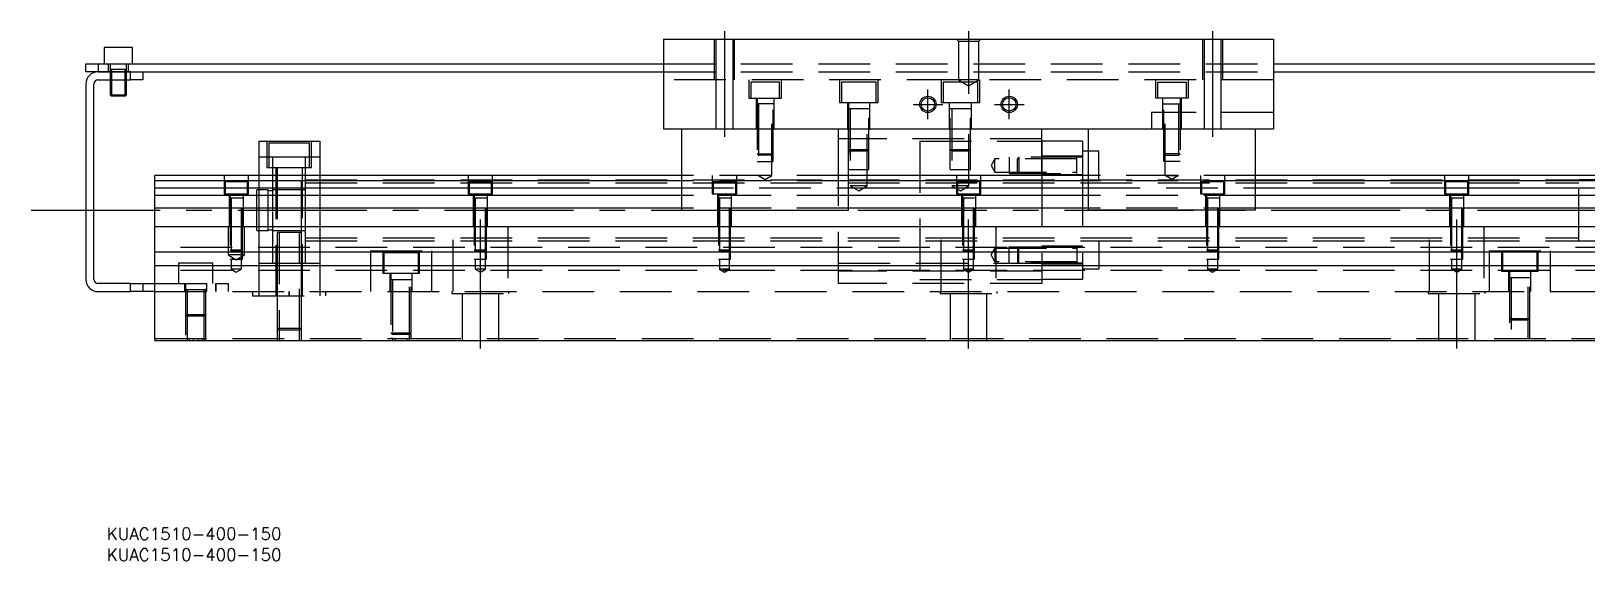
# Model space of a CAD drawing. Extents: x -13 to 621, y -300 to 87.
# Drawn here: x -13.4 to 369, y -299.9 to -169.7 of the extents above; entities that cross this region are included whole.
import ezdxf

# ---------------------------------------------------------------- set-up
doc = ezdxf.new("R2010")
doc.units = 0
doc.linetypes.add('CENTER', pattern=[50.8, 31.75, -6.35, 6.35, -6.35])
doc.linetypes.add('DASHED', pattern=[19.05, 12.7, -6.35])
doc.layers.get('0').update_dxf_attribs({"linetype": 'CONTINUOUS'})
doc.layers.add('CENTER', color=1, linetype='CENTER')
doc.styles.get("Standard").update_dxf_attribs({"font": 'txt.shx', "height": 3, "bigfont": 'bigfont.shx'})

# ---------------------------------------------------------------- blocks, each defined once
blk = doc.blocks.new('*U2')
at = {"color": 7, "linetype": 'CONTINUOUS'}
blk.add_text('KUAC1510-400-150', height=3, dxfattribs=at).set_placement((5.17, -299.87))
blk = doc.blocks.new('*U3')
at = {"color": 7, "linetype": 'CONTINUOUS'}
blk.add_text('KUAC1510-400-150', height=3, dxfattribs=at).set_placement((5.17, -294.72))

msp = doc.modelspace()

# ---------------------------------------------------------------- linework, layer by layer
at = {"color": 7, "linetype": 'CONTINUOUS'}
for p, q in [((142, -171.72), (142, -193.72)), ((142, -171.72), (292, -171.72)), ((292, -171.72), (292, -193.72)), ((11.5, -173.72), (4.5, -173.72)), ((4.5, -173.72), (4.5, -177.72)), ((11.5, -177.72), (11.5, -173.72)), ((0, -179.72), (0, -177.72)), ((0, -177.72), (3, -177.72)), ((3, -179.72), (0, -179.72)), ((3, -177.72), (3, -179.72)), ((3, -177.72), (142, -177.72)), ((3, -179.72), (11, -179.72)), ((11, -179.72), (3, -179.72)), ((11, -179.72), (142, -179.72)), ((11, -181.72), (11, -179.72)), ((14, -179.72), (14, -181.72)), ((292, -177.72), (431, -177.72)), ((292, -179.72), (423, -179.72)), ((0, -182.72), (0, -230.72)), ((2, -230.72), (2, -182.72)), ((3, -181.72), (11, -181.72)), ((6, -181.72), (6, -185.37)), ((6.35, -181.72), (6.35, -185.72)), ((9.65, -185.72), (9.65, -181.72)), ((10, -185.37), (10, -181.72)), ((14, -181.72), (11, -181.72)), ((6, -185.37), (10, -185.37)), ((6, -185.37), (6.35, -185.72)), ((9.65, -185.72), (6.35, -185.72)), ((9.65, -185.72), (10, -185.37)), ((142, -193.72), (292, -193.72)), ((146.5, -213.72), (146.5, -193.72)), ((187.5, -213.72), (187.5, -193.72)), ((235, -205.22), (235, -193.72)), ((246.5, -213.72), (246.5, -193.72)), ((287.5, -213.72), (287.5, -193.72)), ((42.5, -196.72), (42.5, -205.22)), ((42.5, -196.72), (57.5, -196.72)), ((57.5, -196.72), (57.5, -205.22)), ((245, -196.72), (235, -196.72)), ((235, -196.72), (235, -205.22)), ((245, -196.72), (245, -205.22)), ((246.5, -199.22), (245, -199.22)), ((146.5, -205.22), (17, -205.22)), ((17, -245.72), (17, -205.22)), ((146.5, -206.472272), (17, -206.472272)), ((246.5, -205.22), (187.5, -205.22)), ((246.5, -206.472272), (187.5, -206.472272)), ((417, -205.22), (287.5, -205.22)), ((417, -206.472272), (287.5, -206.472272)), ((17, -208.24668), (146.5, -208.24668)), ((146.5, -210.143076), (17, -210.143076)), ((187.5, -208.24668), (246.5, -208.24668)), ((246.5, -210.143076), (187.5, -210.143076)), ((287.5, -208.24668), (417, -208.24668)), ((417, -210.143076), (287.5, -210.143076)), ((146.5, -213.197372), (17, -213.197372)), ((146.5, -213.72), (187.5, -213.72)), ((246.5, -213.197372), (187.5, -213.197372)), ((287.5, -213.72), (246.5, -213.72)), ((417, -213.197372), (287.5, -213.197372)), ((17, -217.72), (417, -217.72)), ((417, -224.02), (17, -224.02)), ((417, -227.42), (17, -227.42)), ((11, -231.72), (3, -231.72)), ((11, -233.72), (11, -231.72)), ((11, -231.72), (14, -231.72)), ((14, -231.72), (14, -233.72)), ((14, -231.72), (17, -231.72)), ((3, -233.72), (11, -233.72)), ((14, -233.72), (11, -233.72)), ((17, -233.72), (14, -233.72)), ((17, -245.72), (417, -245.72))]:
    msp.add_line(p, q, dxfattribs=at)
at = {"color": 3, "linetype": 'DASHED'}
for p, q in [((154.500006, -171.72), (154.500006, -181.72)), ((154.9, -171.72), (154.9, -181.72)), ((159.1, -181.72), (159.1, -171.72)), ((159.499994, -181.72), (159.499994, -171.72)), ((214, -171.72), (214.5, -172.22)), ((219.5, -172.22), (220, -171.72)), ((274.500006, -171.72), (274.500006, -181.72)), ((274.9, -171.72), (274.9, -181.72)), ((279.1, -181.72), (279.1, -171.72)), ((279.499994, -181.72), (279.499994, -171.72)), ((214.5, -172.22), (214.5, -181.72)), ((214.5, -172.22), (219.5, -172.22)), ((219.5, -181.72), (219.5, -172.22)), ((5.5, -177.72), (5.5, -179.72)), ((10.000006, -179.12), (5.999994, -179.12)), ((6, -177.72), (6, -181.72)), ((6.35, -179.12), (6.35, -181.72)), ((9.65, -181.72), (9.65, -179.12)), ((10, -181.72), (10, -177.72)), ((10.5, -179.72), (10.5, -177.72)), ((142, -177.72), (292, -177.72)), ((142, -179.72), (292, -179.72)), ((214.5, -181.72), (142, -181.72)), ((154.9, -181.72), (154.9, -193.72)), ((159.1, -193.72), (159.1, -181.72)), ((163, -181.72), (163, -186.22)), ((170.5, -182.22), (163.5, -182.22)), ((163.5, -182.22), (163.5, -186.22)), ((170.5, -186.22), (170.5, -182.22)), ((171, -186.22), (171, -181.72)), ((185.25, -181.72), (185.25, -187.22)), ((194.25, -182.22), (185.75, -182.22)), ((185.75, -182.22), (185.75, -187.22)), ((194.25, -187.22), (194.25, -182.22)), ((194.75, -187.22), (194.75, -181.72)), ((210.25, -181.72), (210.25, -187.22)), ((219.25, -182.22), (210.75, -182.22)), ((210.75, -182.22), (210.75, -187.22)), ((219.5, -181.72), (214.5, -181.72)), ((214.5, -181.72), (217, -183.163376)), ((217, -183.163376), (219.5, -181.72)), ((219.25, -187.22), (219.25, -182.22)), ((292, -181.72), (219.5, -181.72)), ((219.75, -187.22), (219.75, -181.72)), ((263, -186.22), (263, -181.72)), ((263.5, -182.22), (270.5, -182.22)), ((263.5, -186.22), (263.5, -182.22)), ((270.5, -182.22), (270.5, -186.22)), ((271, -181.72), (271, -186.22)), ((274.9, -181.72), (274.9, -193.72)), ((279.1, -193.72), (279.1, -181.72)), ((163, -186.22), (171, -186.22)), ((164.75, -186.22), (164.75, -193.72)), ((164.999972, -186.22), (165.000006, -201.72)), ((168.999994, -201.72), (169.000028, -186.22)), ((169.25, -193.72), (169.25, -186.22)), ((185.25, -187.22), (194.75, -187.22)), ((187.25, -187.22), (187.25, -193.72)), ((187.500006, -187.22), (187.500006, -203.72)), ((192.499994, -203.72), (192.499994, -187.22)), ((192.75, -193.72), (192.75, -187.22)), ((210.25, -187.22), (219.75, -187.22)), ((212.25, -187.22), (212.25, -193.72)), ((212.500006, -203.72), (212.500006, -187.22)), ((217.499994, -203.72), (217.499994, -187.22)), ((217.75, -193.72), (217.75, -187.22)), ((271, -186.22), (263, -186.22)), ((264.75, -193.72), (264.75, -186.22)), ((265.000006, -201.72), (264.999972, -186.22)), ((269.000028, -186.22), (268.999994, -201.72)), ((269.25, -186.22), (269.25, -193.72)), ((169.25, -187.62), (164.999994, -187.62)), ((165.35, -187.62), (165.35, -205.22)), ((168.65, -205.22), (168.65, -187.62)), ((192.500006, -188.82), (187.499994, -188.82)), ((187.9, -188.82), (187.9, -207.72)), ((192.1, -207.72), (192.1, -188.82)), ((217.500006, -188.82), (212.499994, -188.82)), ((212.9, -188.82), (212.9, -207.72)), ((217.1, -207.72), (217.1, -188.82)), ((262, -189.72), (262, -193.72)), ((292, -189.72), (262, -189.72)), ((264.75, -187.62), (269.000006, -187.62)), ((265.35, -205.22), (265.35, -187.62)), ((268.65, -187.62), (268.65, -205.22)), ((185, -205.22), (185, -193.72)), ((44.5, -196.72), (44.5, -203.22)), ((55, -197.22), (45, -197.22)), ((45, -197.22), (45, -203.22)), ((55, -203.22), (55, -197.22)), ((55.5, -203.22), (55.5, -196.72)), ((235, -196.22), (185, -196.22)), ((187.5, -198.82), (190, -198.82)), ((187.5, -198.82), (187.9, -199.22)), ((190, -198.82), (190.35, -198.82)), ((190.35, -198.82), (192.5, -198.82)), ((192.1, -199.22), (192.5, -198.82)), ((205, -196.72), (205, -230.72)), ((205, -196.72), (235, -196.72)), ((212.5, -198.82), (217.5, -198.82)), ((212.5, -198.82), (212.9, -199.22)), ((217.1, -199.22), (217.5, -198.82)), ((46, -200.72), (42.5, -200.72)), ((46, -203.22), (46, -200.72)), ((54, -200.72), (46, -200.72)), ((54, -203.22), (54, -200.72)), ((57.5, -200.72), (54, -200.72)), ((165, -199.87), (169, -199.87)), ((165, -199.87), (165.35, -200.22)), ((165.000006, -201.72), (168.999994, -201.72)), ((168.65, -200.22), (165.35, -200.22)), ((168.65, -200.22), (169, -199.87)), ((190, -199.22), (187.9, -199.22)), ((190.35, -199.22), (190, -199.22)), ((192.1, -199.22), (190.35, -199.22)), ((217.1, -199.22), (212.9, -199.22)), ((223.5, -201.07), (222.547372, -202.72)), ((223.5, -204.37), (223.5, -201.07)), ((243.6, -201.07), (223.5, -201.07)), ((245, -200.719975), (227, -200.720006)), ((227, -200.720006), (227, -204.719994)), ((229.35, -200.72), (229, -201.07)), ((229, -204.37), (229, -201.07)), ((229.35, -200.72), (229.35, -204.72)), ((245, -200.47), (235, -200.47)), ((243.6, -204.720006), (243.6, -200.719994)), ((249, -199.22), (246.5, -199.22)), ((249, -205.22), (249, -199.22)), ((269, -199.87), (265, -199.87)), ((265.35, -200.22), (265, -199.87)), ((268.999994, -201.72), (265.000006, -201.72)), ((265.35, -200.22), (268.65, -200.22)), ((269, -199.87), (268.65, -200.22)), ((34, -205.22), (34, -209.72)), ((40, -209.72), (40, -205.22)), ((42.5, -205.22), (42.5, -217.72)), ((44.5, -203.22), (55.5, -203.22)), ((46, -213.72), (46, -203.22)), ((46.75, -203.22), (46.75, -234.72)), ((47, -203.22), (47, -219.225)), ((53, -219.225), (53, -203.22)), ((53.25, -234.72), (53.25, -203.22)), ((54, -205.22), (54, -203.22)), ((54, -213.72), (54, -205.22)), ((54, -206.22), (367, -206.22)), ((57.5, -205.22), (57.5, -217.72)), ((94, -205.22), (94, -209.72)), ((100, -209.72), (100, -205.22)), ((187.5, -205.22), (146.5, -205.22)), ((187.5, -206.472272), (146.5, -206.472272)), ((154, -205.22), (154, -209.72)), ((160, -209.72), (160, -205.22)), ((168.65, -205.22), (165.35, -205.22)), ((165.35, -205.22), (167, -206.172628)), ((167, -206.172628), (168.65, -205.22)), ((185, -231.72), (185, -205.22)), ((187.500006, -203.72), (192.499994, -203.72)), ((212.500006, -203.72), (217.499994, -203.72)), ((214, -205.22), (214, -209.72)), ((220, -209.72), (220, -205.22)), ((222.547372, -202.72), (223.5, -204.37)), ((223.5, -204.37), (243.6, -204.37)), ((227, -204.719994), (245, -204.720025)), ((229, -204.37), (229.35, -204.72)), ((235, -204.97), (245, -204.97)), ((235, -205.22), (235, -230.72)), ((235, -205.22), (235, -231.72)), ((245, -205.22), (245, -230.72)), ((245, -206.22), (249, -206.22)), ((287.5, -205.22), (246.5, -205.22)), ((287.5, -206.472272), (246.5, -206.472272)), ((249, -206.22), (249, -205.22)), ((265.35, -205.22), (268.65, -205.22)), ((267, -206.172628), (265.35, -205.22)), ((268.65, -205.22), (267, -206.172628)), ((274, -205.22), (274, -209.72)), ((280, -209.72), (280, -205.22)), ((334, -205.22), (334, -209.72)), ((340, -209.72), (340, -205.22)), ((367, -206.22), (366.995, -206.22)), ((367, -221.22), (367, -206.22)), ((367.005, -206.22), (367, -206.22)), ((372, -206.22), (367, -206.22)), ((34, -209.72), (40, -209.72)), ((39.75, -206.72), (34.25, -206.72)), ((34.25, -206.72), (34.25, -209.72)), ((35.25, -209.72), (35.25, -217.72)), ((35.500006, -209.72), (35.500006, -225.72)), ((38.499994, -225.72), (38.499994, -209.72)), ((38.75, -217.72), (38.75, -209.72)), ((39.75, -209.72), (39.75, -206.72)), ((42, -213.72), (42, -208.72)), ((42.5, -208.72), (42, -208.72)), ((44.85, -208.72), (42.5, -208.72)), ((44.85, -213.72), (44.85, -208.72)), ((46, -208.92), (44.85, -208.92)), ((54, -208.72), (46, -208.72)), ((54, -206.97), (367, -206.97)), ((94, -209.72), (100, -209.72)), ((99.75, -206.72), (94.25, -206.72)), ((94.25, -206.72), (94.25, -209.72)), ((95.25, -209.72), (95.25, -217.72)), ((95.500006, -209.72), (95.500006, -225.72)), ((98.499994, -225.72), (98.499994, -209.72)), ((98.75, -217.72), (98.75, -209.72)), ((99.75, -209.72), (99.75, -206.72)), ((146.5, -208.24668), (187.5, -208.24668)), ((187.5, -210.143076), (146.5, -210.143076)), ((154, -209.72), (160, -209.72)), ((159.75, -206.72), (154.25, -206.72)), ((154.25, -206.72), (154.25, -209.72)), ((155.25, -209.72), (155.25, -217.72)), ((155.500006, -209.72), (155.500006, -225.72)), ((158.499994, -225.72), (158.499994, -209.72)), ((158.75, -217.72), (158.75, -209.72)), ((159.75, -209.72), (159.75, -206.72)), ((192.1, -207.72), (187.9, -207.72)), ((187.9, -207.72), (190, -208.932436)), ((190, -208.932436), (192.1, -207.72)), ((217.1, -207.72), (212.9, -207.72)), ((212.9, -207.72), (215, -208.932436)), ((214, -209.72), (220, -209.72)), ((219.75, -206.72), (214.25, -206.72)), ((214.25, -206.72), (214.25, -209.72)), ((215, -208.932436), (217.1, -207.72)), ((215.25, -209.72), (215.25, -217.72)), ((215.500006, -209.72), (215.500006, -225.72)), ((218.499994, -225.72), (218.499994, -209.72)), ((218.75, -217.72), (218.75, -209.72)), ((219.75, -209.72), (219.75, -206.72)), ((246.5, -208.24668), (287.5, -208.24668)), ((287.5, -210.143076), (246.5, -210.143076)), ((274, -209.72), (280, -209.72)), ((279.75, -206.72), (274.25, -206.72)), ((274.25, -206.72), (274.25, -209.72)), ((275.25, -209.72), (275.25, -217.72)), ((275.500006, -209.72), (275.500006, -225.72)), ((278.499994, -225.72), (278.499994, -209.72)), ((278.75, -217.72), (278.75, -209.72)), ((279.75, -209.72), (279.75, -206.72)), ((334, -209.72), (340, -209.72)), ((339.75, -206.72), (334.25, -206.72)), ((334.25, -206.72), (334.25, -209.72)), ((335.25, -209.72), (335.25, -217.72)), ((335.500006, -209.72), (335.500006, -225.72)), ((338.499994, -225.72), (338.499994, -209.72)), ((338.75, -217.72), (338.75, -209.72)), ((339.75, -209.72), (339.75, -206.72)), ((38.500006, -210.72), (35.499994, -210.72)), ((35.75, -210.72), (35.75, -225.72)), ((38.25, -225.72), (38.25, -210.72)), ((42, -217.72), (42, -213.72)), ((44.85, -218.72), (44.85, -213.72)), ((46, -226.72), (46, -213.72)), ((54, -217.72), (54, -213.72)), ((98.500006, -210.72), (95.499994, -210.72)), ((95.75, -210.72), (95.75, -225.72)), ((98.25, -225.72), (98.25, -210.72)), ((187.5, -213.197372), (146.5, -213.197372)), ((158.500006, -210.72), (155.499994, -210.72)), ((155.75, -210.72), (155.75, -225.72)), ((158.25, -225.72), (158.25, -210.72)), ((218.500006, -210.72), (215.499994, -210.72)), ((215.75, -210.72), (215.75, -225.72)), ((218.25, -225.72), (218.25, -210.72)), ((287.5, -213.197372), (246.5, -213.197372)), ((278.500006, -210.72), (275.499994, -210.72)), ((275.75, -210.72), (275.75, -225.72)), ((278.25, -225.72), (278.25, -210.72)), ((338.500006, -210.72), (335.499994, -210.72)), ((335.75, -210.72), (335.75, -225.72)), ((338.25, -225.72), (338.25, -210.72)), ((35, -217.72), (35, -224.72)), ((39, -224.72), (39, -217.72)), ((42, -218.72), (42, -217.72)), ((42.5, -217.72), (42.5, -224.02)), ((54, -224.02), (54, -217.72)), ((57.5, -217.72), (57.5, -224.02)), ((90.291796, -233.72), (90.291796, -217.72)), ((103.708204, -217.72), (103.708204, -233.72)), ((210.291796, -233.72), (210.291796, -217.72)), ((223.708204, -217.72), (223.708204, -233.72)), ((330.291796, -233.72), (330.291796, -217.72)), ((343.708204, -217.72), (343.708204, -233.72)), ((42, -218.72), (42.5, -218.72)), ((42.5, -218.72), (44.85, -218.72)), ((44.85, -218.52), (46, -218.52)), ((46, -218.72), (54, -218.72)), ((53.000006, -219.22), (46.999994, -219.22)), ((47, -219.215), (47, -227.42)), ((47.5, -219.22), (47.5, -245.72)), ((52.5, -245.72), (52.5, -219.22)), ((53, -227.42), (53, -219.215)), ((54, -220.47), (367, -220.47)), ((54, -221.22), (367, -221.22)), ((245, -221.22), (249, -221.22)), ((249, -221.22), (249, -222.22)), ((367, -221.22), (372, -221.22)), ((417, -222.87), (17, -222.87)), ((39, -224.72), (35, -224.72)), ((35, -224.72), (37, -225.8747)), ((35.5, -223.47), (38.5, -223.47)), ((35.5, -223.47), (35.75, -223.72)), ((38.25, -223.72), (35.75, -223.72)), ((37, -225.8747), (39, -224.72)), ((38.25, -223.72), (38.5, -223.47)), ((42.5, -224.02), (42.5, -227.42)), ((54, -226.72), (54, -224.02)), ((57.5, -224.02), (57.5, -227.42)), ((70, -223.72), (85, -223.72)), ((70, -223.72), (70, -224.02)), ((70, -224.02), (70, -233.72)), ((73, -223.72), (73, -229.22)), ((81.75, -224.22), (73.25, -224.22)), ((73.25, -224.22), (73.25, -227.42)), ((81.75, -227.42), (81.75, -224.22)), ((82, -229.22), (82, -223.72)), ((85, -223.72), (85, -224.02)), ((85, -224.02), (85, -233.72)), ((95.5, -223.47), (98.5, -223.47)), ((95.5, -223.47), (95.75, -223.72)), ((98.25, -223.72), (95.75, -223.72)), ((98.25, -223.72), (98.5, -223.47)), ((155.5, -223.47), (158.5, -223.47)), ((155.5, -223.47), (155.75, -223.72)), ((158.25, -223.72), (155.75, -223.72)), ((158.25, -223.72), (158.5, -223.47)), ((215.5, -223.47), (218.5, -223.47)), ((215.5, -223.47), (215.75, -223.72)), ((218.25, -223.72), (215.75, -223.72)), ((218.25, -223.72), (218.5, -223.47)), ((222.547372, -224.72), (223.5, -223.07)), ((223.5, -226.37), (222.547372, -224.72)), ((223.5, -223.07), (223.5, -226.37)), ((223.5, -223.07), (243.6, -223.07)), ((227, -222.720006), (245, -222.719975)), ((227, -226.719994), (227, -222.720006)), ((229, -223.07), (229.35, -222.72)), ((229, -223.07), (229, -226.37)), ((229.35, -226.72), (229.35, -222.72)), ((235, -222.47), (245, -222.47)), ((243.6, -222.719994), (243.6, -226.720006)), ((249, -222.22), (249, -228.22)), ((275.5, -223.47), (278.5, -223.47)), ((275.5, -223.47), (275.75, -223.72)), ((278.25, -223.72), (275.75, -223.72)), ((278.25, -223.72), (278.5, -223.47)), ((335.5, -223.47), (338.5, -223.47)), ((335.5, -223.47), (335.75, -223.72)), ((338.25, -223.72), (335.75, -223.72)), ((338.25, -223.72), (338.5, -223.47)), ((345, -223.72), (345, -224.02)), ((345, -223.72), (360, -223.72)), ((345, -224.02), (345, -227.42)), ((348, -223.72), (348, -228.72)), ((348.25, -223.72), (348.25, -224.02)), ((348.25, -224.02), (348.25, -227.42)), ((356.75, -224.02), (356.75, -223.72)), ((356.75, -227.42), (356.75, -224.02)), ((357, -228.72), (357, -223.72)), ((360, -223.72), (360, -224.02)), ((360, -224.02), (360, -227.42)), ((417, -228.57), (17, -228.57)), ((31.25, -226.72), (22.75, -226.72)), ((22.75, -226.72), (22.75, -231.72)), ((31.25, -231.72), (31.25, -226.72)), ((35.500006, -225.72), (38.499994, -225.72)), ((35.75, -225.72), (35.75, -228.22)), ((38.25, -228.22), (35.75, -228.22)), ((35.75, -228.22), (37, -228.941688)), ((37, -228.941688), (38.25, -228.22)), ((38.25, -228.22), (38.25, -225.72)), ((42.5, -226.72), (46, -226.72)), ((42.5, -227.42), (42.5, -234.72)), ((46, -226.72), (47, -226.72)), ((47, -226.72), (47.5, -226.72)), ((47, -227.42), (47, -234.72)), ((47.5, -226.72), (52.5, -226.72)), ((52.5, -226.72), (53, -226.72)), ((53, -226.72), (54, -226.72)), ((53, -234.72), (53, -227.42)), ((54, -226.72), (57.5, -226.72)), ((57.5, -227.42), (57.5, -234.72)), ((73, -229.22), (82, -229.22)), ((73.25, -227.42), (73.25, -229.22)), ((74.75, -229.22), (74.75, -233.72)), ((75.000006, -229.22), (75.000006, -245.22)), ((79.999994, -245.22), (79.999994, -229.22)), ((80.25, -233.72), (80.25, -229.22)), ((81.75, -229.22), (81.75, -227.42)), ((95.500006, -225.72), (98.499994, -225.72)), ((95.75, -225.72), (95.75, -228.22)), ((98.25, -228.22), (95.75, -228.22)), ((95.75, -228.22), (97, -228.941688)), ((97, -228.941688), (98.25, -228.22)), ((98.25, -228.22), (98.25, -225.72)), ((155.500006, -225.72), (158.499994, -225.72)), ((155.75, -225.72), (155.75, -228.22)), ((158.25, -228.22), (155.75, -228.22)), ((155.75, -228.22), (157, -228.941688)), ((157, -228.941688), (158.25, -228.22)), ((158.25, -228.22), (158.25, -225.72)), ((185, -226.72), (235, -226.72)), ((235, -228.728332), (185, -228.728332)), ((215.500006, -225.72), (218.499994, -225.72)), ((215.75, -225.72), (215.75, -228.22)), ((218.25, -228.22), (215.75, -228.22)), ((215.75, -228.22), (217, -228.941688)), ((217, -228.941688), (218.25, -228.22)), ((218.25, -228.22), (218.25, -225.72)), ((243.6, -226.37), (223.5, -226.37)), ((245, -226.720025), (227, -226.719994)), ((229.35, -226.72), (229, -226.37)), ((245, -226.97), (235, -226.97)), ((249, -228.22), (245, -228.22)), ((275.500006, -225.72), (278.499994, -225.72)), ((275.75, -225.72), (275.75, -228.22)), ((278.25, -228.22), (275.75, -228.22)), ((275.75, -228.22), (277, -228.941688)), ((277, -228.941688), (278.25, -228.22)), ((278.25, -228.22), (278.25, -225.72)), ((335.500006, -225.72), (338.499994, -225.72)), ((335.75, -225.72), (335.75, -228.22)), ((338.25, -228.22), (335.75, -228.22)), ((335.75, -228.22), (337, -228.941688)), ((337, -228.941688), (338.25, -228.22)), ((338.25, -228.22), (338.25, -225.72)), ((345, -227.42), (345, -233.72)), ((348, -228.72), (357, -228.72)), ((348.25, -227.42), (348.25, -228.72)), ((349.75, -228.72), (349.75, -233.72)), ((350.000006, -228.72), (350.000006, -245.22)), ((354.999994, -245.22), (354.999994, -228.72)), ((355.25, -233.72), (355.25, -228.72)), ((356.75, -228.72), (356.75, -227.42)), ((360, -227.42), (360, -233.72)), ((17, -231.72), (32, -231.72)), ((24.25, -231.72), (24.25, -233.72)), ((24.499997, -231.72), (24.500006, -245.72)), ((29.499994, -245.72), (29.500003, -231.72)), ((29.75, -233.72), (29.75, -231.72)), ((32, -233.72), (32, -231.72)), ((32, -231.72), (35, -231.72)), ((32, -231.72), (32, -233.72)), ((35, -231.72), (35, -233.72)), ((80.000006, -230.82), (74.999994, -230.82)), ((75.4, -230.82), (75.4, -245.22)), ((79.6, -245.22), (79.6, -230.82)), ((235, -231.72), (185, -231.72)), ((205, -230.72), (235, -230.72)), ((245, -230.72), (235, -230.72)), ((355.000006, -230.32), (349.999994, -230.32)), ((350.4, -230.32), (350.4, -245.22)), ((354.6, -245.22), (354.6, -230.32)), ((17, -233.72), (417, -233.72)), ((29.500006, -233.32), (24.499994, -233.32)), ((24.9, -233.32), (24.9, -245.72)), ((29.1, -245.72), (29.1, -233.32)), ((41, -233.72), (41, -234.72)), ((41, -234.72), (59, -234.72)), ((47, -234.72), (47, -242.72)), ((47.000006, -234.72), (47.000006, -242.720006)), ((50, -233.72), (50, -234.72)), ((50, -234.72), (50, -233.72)), ((52.999994, -242.720006), (52.999994, -234.72)), ((53, -242.72), (53, -234.72)), ((59, -234.72), (59, -233.72)), ((90, -233.72), (90, -234.22)), ((90, -234.22), (104, -234.22)), ((92.5, -234.22), (92.5, -245.72)), ((101.5, -245.72), (101.5, -234.22)), ((104, -234.22), (104, -233.72)), ((210, -233.72), (210, -234.22)), ((210, -234.22), (224, -234.22)), ((212.5, -234.22), (212.5, -245.72)), ((221.5, -245.72), (221.5, -234.22)), ((224, -234.22), (224, -233.72)), ((330, -233.72), (330, -234.22)), ((330, -234.22), (344, -234.22)), ((332.5, -234.22), (332.5, -245.72)), ((341.5, -245.72), (341.5, -234.22)), ((344, -234.22), (344, -233.72)), ((24.5, -239.32), (29.5, -239.32)), ((24.5, -239.32), (24.9, -239.72)), ((29.1, -239.72), (24.9, -239.72)), ((29.1, -239.72), (29.5, -239.32)), ((350, -240.32), (355, -240.32)), ((350, -240.32), (350.4, -240.72)), ((354.6, -240.72), (350.4, -240.72)), ((354.6, -240.72), (355, -240.32)), ((47, -242.72), (53, -242.72)), ((47, -242.72), (47.5, -243.22)), ((47.000006, -242.720006), (47.000006, -245.72)), ((52.5, -243.22), (47.5, -243.22)), ((52.5, -243.22), (53, -242.72)), ((52.999994, -245.72), (52.999994, -242.720006)), ((75, -243.82), (80, -243.82)), ((75, -243.82), (75.4, -244.22)), ((79.6, -244.22), (75.4, -244.22)), ((79.6, -244.22), (80, -243.82)), ((17, -245.22), (75.500006, -245.22)), ((25.500008, -245.72), (25.500008, -245.22)), ((26.359688, -245.22), (26.359688, -245.72)), ((27.640312, -245.72), (27.640312, -245.22)), ((28.499992, -245.22), (28.499992, -245.72)), ((75.500006, -245.22), (75.000006, -245.22)), ((75.500006, -245.72), (75.500006, -245.22)), ((75.500006, -245.22), (76.030306, -245.22)), ((76.030306, -245.22), (78.969694, -245.22)), ((76.030306, -245.22), (76.030306, -245.72)), ((78.969694, -245.72), (78.969694, -245.22)), ((78.969694, -245.22), (79.499994, -245.22)), ((79.999994, -245.22), (79.499994, -245.22)), ((79.499994, -245.22), (79.499994, -245.72)), ((79.499994, -245.22), (417, -245.22))]:
    msp.add_line(p, q, dxfattribs=at)
at = {"color": 3, "linetype": 'CONTINUOUS'}
for centre in [(207, -187.72), (227, -187.72)]:
    msp.add_circle(centre, 2, dxfattribs=at)
at = {"color": 7, "linetype": 'CONTINUOUS'}
for centre in [(207, -187.72), (227, -187.72)]:
    msp.add_circle(centre, 1.65, dxfattribs=at)
for centre, radius, start, end in [((3, -182.72), 3, 90, 180), ((3, -182.72), 1, 90, 180), ((3, -230.72), 3, 180, 270), ((3, -230.72), 1, 180, 270)]:
    msp.add_arc(centre, radius, start, end, dxfattribs=at)
at = {"layer": 'CENTER', "color": 1, "linetype": 'CENTER'}
for p, q in [((157, -169.72), (157, -195.72)), ((217, -169.72), (217, -185.163376)), ((277, -169.72), (277, -195.72)), ((207, -191.37), (207, -184.07)), ((227, -191.37), (227, -184.07)), ((203.35, -187.72), (210.65, -187.72)), ((223.35, -187.72), (230.65, -187.72)), ((-13.447893, -213.72), (474.546148, -213.72)), ((97, -247.72), (97, -215.72)), ((217, -247.72), (217, -215.72)), ((337, -247.72), (337, -215.72))]:
    msp.add_line(p, q, dxfattribs=at)

# ---------------------------------------------------------------- block references
at = {"color": 7, "linetype": 'CONTINUOUS'}
for name in ['*U3', '*U2']:
    msp.add_blockref(name, (0, 0), dxfattribs=at)

doc.saveas('drawing.dxf')
